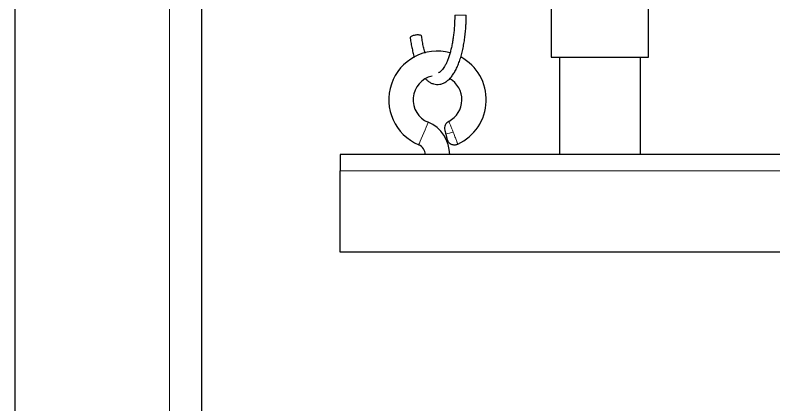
# Model space of a CAD drawing. Header units: millimetres. Extents: x 15 to 1184, y 5 to 836.
# Drawn here: x 400.2 to 459.5, y 564.1 to 594.6 of the extents above; entities that cross this region are included whole.
import ezdxf

# ---------------------------------------------------------------- set-up
doc = ezdxf.new("R2010")
doc.units = ezdxf.units.MM

msp = doc.modelspace()

# ---------------------------------------------------------------- linework, layer by layer
at = {"color": 7, "linetype": 'Continuous', "lineweight": 25}
for p, q in [((400.157, 507.479), (400.157, 642.099)), ((414.762, 507.479), (414.762, 642.099)), ((442.066, 642.099), (442.066, 591.299)), ((449.686, 591.299), (449.686, 642.099)), ((442.066, 591.299), (449.686, 591.299)), ((442.702, 591.299), (442.702, 583.679)), ((449.051, 583.679), (449.051, 591.299)), ((527.156, 583.679), (425.556, 583.679)), ((425.556, 583.679), (425.556, 582.409)), ((425.556, 576.059), (425.556, 582.409)), ((527.156, 576.059), (425.556, 576.059))]:
    msp.add_line(p, q, dxfattribs=at)
at = {"color": 8, "linetype": 'Continuous', "lineweight": 18}
for p, q in [((412.221, 642.099), (412.221, 507.479)), ((434.525, 594.58), (435.424, 594.58)), ((425.556, 582.409), (527.156, 582.409))]:
    msp.add_line(p, q, dxfattribs=at)
at = {"color": 8, "linetype": 'Continuous', "lineweight": 18, "flags": 128}
msp.add_lwpolyline([(431.711, 584.448), (431.725, 584.481), (431.764, 584.576), (431.827, 584.727), (431.909, 584.923), (432.003, 585.148), (432.102, 585.387), (432.2, 585.622), (432.289, 585.834), (432.362, 586.009), (432.413, 586.134), (432.44, 586.198), (432.444, 586.207)], dxfattribs=at)
at = {"color": 7, "linetype": 'Continuous', "lineweight": 25}
for centre, radius, start, end in [((433.176, 587.965), 3.81, 75.00964, 247.38014), ((433.176, 587.965), 3.81, 294.50385, 61.41279), ((433.176, 587.965), 1.905, 103.01368, 247.38014), ((433.176, 587.965), 1.905, 297.55462, 60.26223), ((431.391, 583.679), 2.738, 0, 67.38014), ((431.391, 583.679), 0.833, 0, 67.38014)]:
    msp.add_arc(centre, radius, start, end, dxfattribs=at)
at = {"color": 8, "linetype": 'Continuous', "lineweight": 18}
msp.add_arc((435.055, 582.094), 3.402, 100.99878, 111.18966, dxfattribs=at)
at = {"color": 7, "linetype": 'Continuous', "lineweight": 25}
for points, knots in [([(432.246, 589.596), (432.301, 589.543), (432.421, 589.427), (432.628, 589.296), (432.861, 589.2), (433.113, 589.155), (433.379, 589.171), (433.64, 589.252), (433.885, 589.393), (434.108, 589.582), (434.314, 589.821), (434.501, 590.102), (434.671, 590.421), (434.823, 590.774), (434.959, 591.16), (435.077, 591.575), (435.179, 592.012), (435.262, 592.462), (435.328, 592.922), (435.372, 593.345), (435.4, 593.728), (435.42, 594.125), (435.423, 594.41), (435.424, 594.58)], [0, 0, 0, 0, 0.0396307, 0.0854833, 0.1304391, 0.1753868, 0.222173, 0.2733342, 0.3218955, 0.3732599, 0.4260745, 0.4787882, 0.5308889, 0.5826991, 0.634244, 0.6854517, 0.7361451, 0.7859448, 0.8339247, 0.8814781, 0.9158014, 0.9494484, 1, 1, 1, 1]), ([(434.525, 594.58), (434.523, 594.394), (434.52, 594.134), (434.5, 593.754), (434.477, 593.436), (434.439, 593.067), (434.388, 592.695), (434.324, 592.324), (434.247, 591.966), (434.159, 591.627), (434.061, 591.314), (433.956, 591.031), (433.845, 590.783), (433.732, 590.572), (433.619, 590.398), (433.51, 590.264), (433.409, 590.167), (433.321, 590.104), (433.278, 590.087), (433.258, 590.079)], [0, 0, 0, 0, 0.081515, 0.114272, 0.168359, 0.223922, 0.282855, 0.343522, 0.405205, 0.467304, 0.529366, 0.591028, 0.651999, 0.71207, 0.771145, 0.829324, 0.887072, 0.945441, 1, 1, 1, 1]), ([(431.042, 592.824), (431.054, 592.739), (431.083, 592.513), (431.146, 592.158), (431.231, 591.763), (431.304, 591.468), (431.353, 591.314), (431.364, 591.279)], [0, 0, 0, 0, 0.153046, 0.404669, 0.662032, 0.923173, 1, 1, 1, 1]), ([(431.64, 593.035), (431.591, 593.034), (431.493, 593.03), (431.341, 593.004), (431.207, 592.965), (431.105, 592.916), (431.045, 592.867), (431.045, 592.837), (431.045, 592.824)], [0, 0, 0, 0, 0.172619, 0.345251, 0.517889, 0.690515, 0.863145, 1, 1, 1, 1]), ([(431.929, 592.941), (431.93, 592.944), (431.934, 592.963), (431.895, 592.993), (431.811, 593.023), (431.715, 593.034), (431.654, 593.035), (431.64, 593.035)], [0, 0, 0, 0, 0.044093, 0.332589, 0.621089, 0.909592, 1, 1, 1, 1]), ([(432.199, 591.62), (432.166, 591.741), (432.1, 591.986), (432.018, 592.389), (431.962, 592.71), (431.939, 592.899), (431.934, 592.942)], [0, 0, 0, 0, 0.301336, 0.608953, 0.911245, 1, 1, 1, 1]), ([(434.058, 586.276), (434.002, 586.24), (433.889, 586.167), (433.775, 585.992), (433.718, 585.792), (433.738, 585.658), (433.747, 585.593)], [0, 0, 0, 0, 0.243136, 0.500144, 0.757087, 1, 1, 1, 1]), ([(433.747, 585.593), (433.747, 585.592), (433.747, 585.592), (433.753, 585.568), (433.767, 585.508), (433.794, 585.398), (433.815, 585.31), (433.825, 585.266)], [0, 0, 0, 0, 0.1253573, 0.2507788, 0.5002943, 0.750022, 1, 1, 1, 1]), ([(433.825, 585.266), (433.836, 585.222), (433.857, 585.133), (433.886, 585.016), (433.902, 584.948), (433.909, 584.917), (433.91, 584.913), (433.911, 584.911)], [0, 0, 0, 0, 0.251045, 0.50062, 0.750009, 0.875526, 1, 1, 1, 1]), ([(433.911, 584.911), (433.923, 584.871), (433.947, 584.79), (434.018, 584.677), (434.114, 584.577), (434.234, 584.5), (434.369, 584.453), (434.507, 584.438), (434.639, 584.453), (434.718, 584.483), (434.756, 584.498)], [0, 0, 0, 0, 0.114259, 0.237222, 0.366766, 0.499872, 0.633011, 0.7626, 0.885649, 1, 1, 1, 1])]:
    msp.add_open_spline(points, degree=3, knots=knots, dxfattribs=at)
at = {"color": 8, "linetype": 'Continuous', "lineweight": 18}
for points, knots in [([(434.058, 586.276), (434.062, 586.265), (434.073, 586.241), (434.155, 586.051), (434.272, 585.77), (434.361, 585.546), (434.406, 585.434)], [0, 0, 0, 0, 0.238435, 0.499864, 0.74985, 1, 1, 1, 1]), ([(434.406, 585.434), (434.431, 585.369), (434.478, 585.249), (434.545, 585.072), (434.605, 584.913), (434.658, 584.77), (434.701, 584.651), (434.733, 584.564), (434.753, 584.508), (434.755, 584.501), (434.756, 584.498)], [0, 0, 0, 0, 0.13427, 0.251124, 0.378926, 0.500753, 0.627758, 0.753286, 0.877359, 1, 1, 1, 1])]:
    msp.add_open_spline(points, degree=3, knots=knots, dxfattribs=at)

doc.saveas('drawing.dxf')
